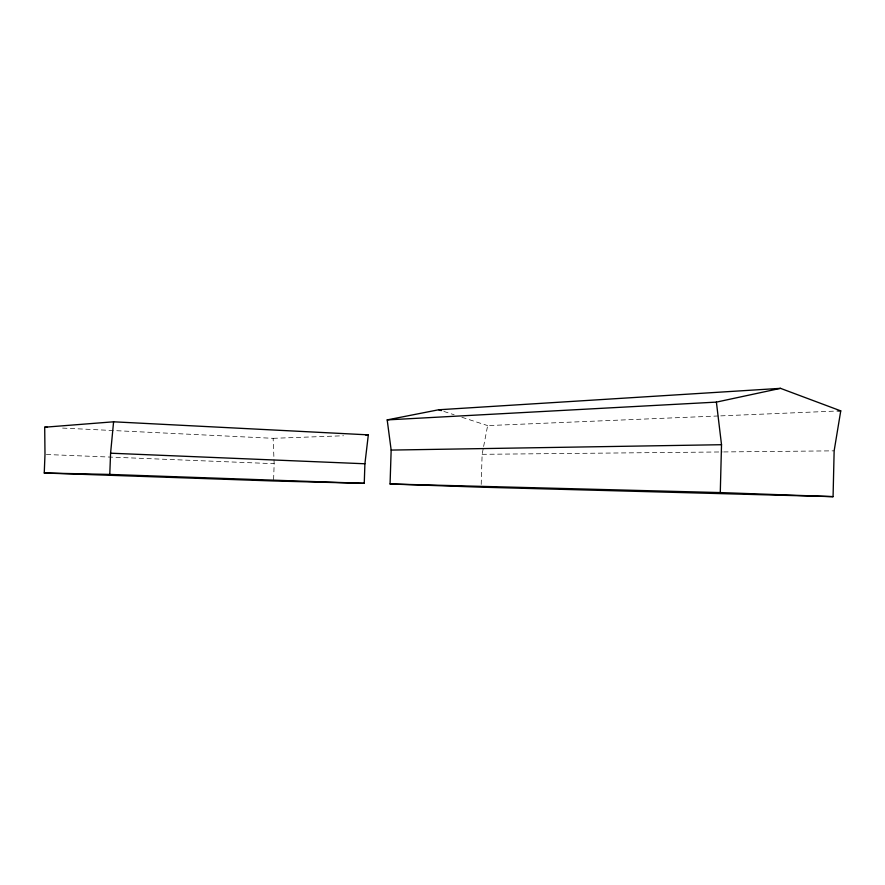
<?xml version="1.0" encoding="UTF-8"?>
<svg xmlns="http://www.w3.org/2000/svg" width="885" height="885" viewBox="0 0 885 885"><rect width="100%" height="100%" fill="white"/><g stroke="black" fill="none" stroke-linecap="round" stroke-linejoin="round"><path stroke-width="0.66" stroke-dasharray="4.42 3.32" d="M481.197 484.438L482.126 454.315L483.376 447.788M273.609 479.648L274.162 463.696L273.133 438.318L114.884 430.619M483.63 446.483L487.646 425.596L719.372 415.928M720.744 415.873L837.995 410.983M273.133 438.318L343.491 435.763M482.126 454.315L722.326 451.947M723.709 451.936L834.146 450.841M46.363 454.503L274.162 463.696M62.592 428.086L113.512 430.552M443.85 411.437L454.149 414.766M461.881 417.266L487.646 425.596"/><path stroke-width="1.33" d="M833.073 496.651L834.146 450.841L840.75 410.872L780.515 388.349L438.695 409.766L387.188 419.899L391.159 450.078L390.064 483.984L481.119 487.181L833.073 496.651L720.279 492.569L390.064 483.984M720.279 492.569L721.518 444.712L716.396 402.111L780.515 388.349M364.255 483.343L364.908 463.773L368.326 434.867L113.59 421.802L44.704 427.212L44.991 454.447L44.25 473.01L273.553 480.975L364.255 483.343L109.773 474.426L44.25 473.01M109.773 474.426L110.581 453.197L113.59 421.802M387.188 419.899L716.396 402.111M837.995 410.983L840.75 410.872M365.571 434.966L368.326 434.867M391.159 450.078L721.518 444.712M110.581 453.197L364.908 463.773M44.704 427.212L47.458 427.344M438.695 409.766L441.272 410.607"/></g></svg>
